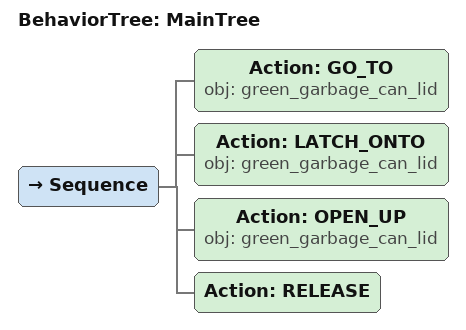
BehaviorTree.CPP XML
<root main_tree_to_execute="MainTree">
  <BehaviorTree ID="MainTree">
    <Sequence>
      <!-- Go to green_garbage_can_lid -->
      <Action ID="GO_TO" obj="green_garbage_can_lid" />
      <!-- Latch onto green_garbage_can_lid -->
      <Action ID="LATCH_ONTO" obj="green_garbage_can_lid" />
      <!-- Open up green_garbage_can_lid -->
      <Action ID="OPEN_UP" obj="green_garbage_can_lid" />
      <!-- Release -->
      <Action ID="RELEASE" />
    </Sequence>
  </BehaviorTree>
</root>
